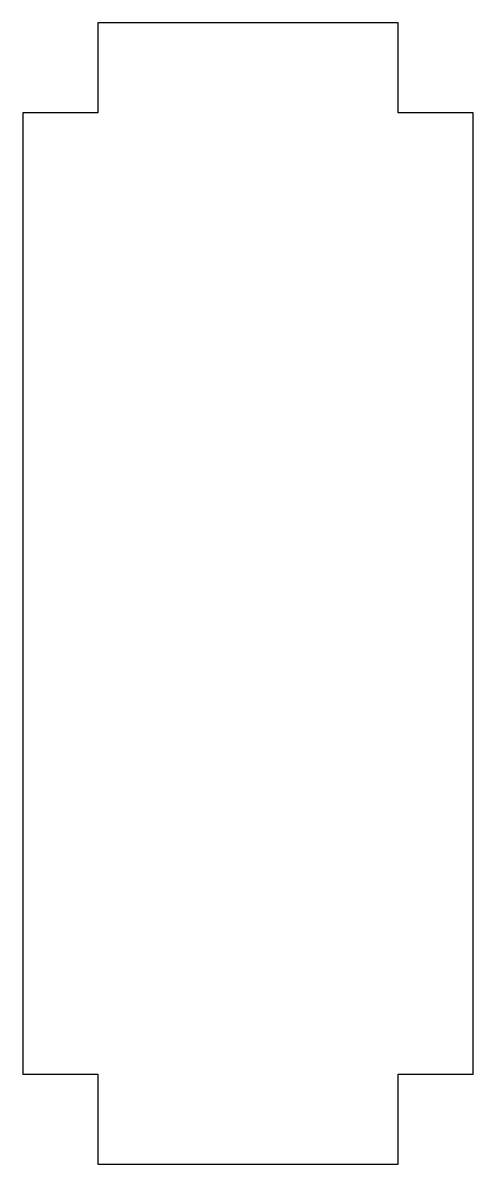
# Model space of a CAD drawing. Header units: millimetres. Extents: x -7.5 to 7.5, y -19 to 19.
import ezdxf

# ---------------------------------------------------------------- set-up
doc = ezdxf.new("R2010")
doc.units = ezdxf.units.MM

msp = doc.modelspace()

# ---------------------------------------------------------------- linework, layer by layer
msp.add_lwpolyline([(7.5, -16), (7.5, 16), (5, 16), (5, 19), (-5, 19), (-5, 16), (-7.5, 16), (-7.5, -16), (-5, -16), (-5, -19), (5, -19), (5, -16)], close=True)

doc.saveas('drawing.dxf')
